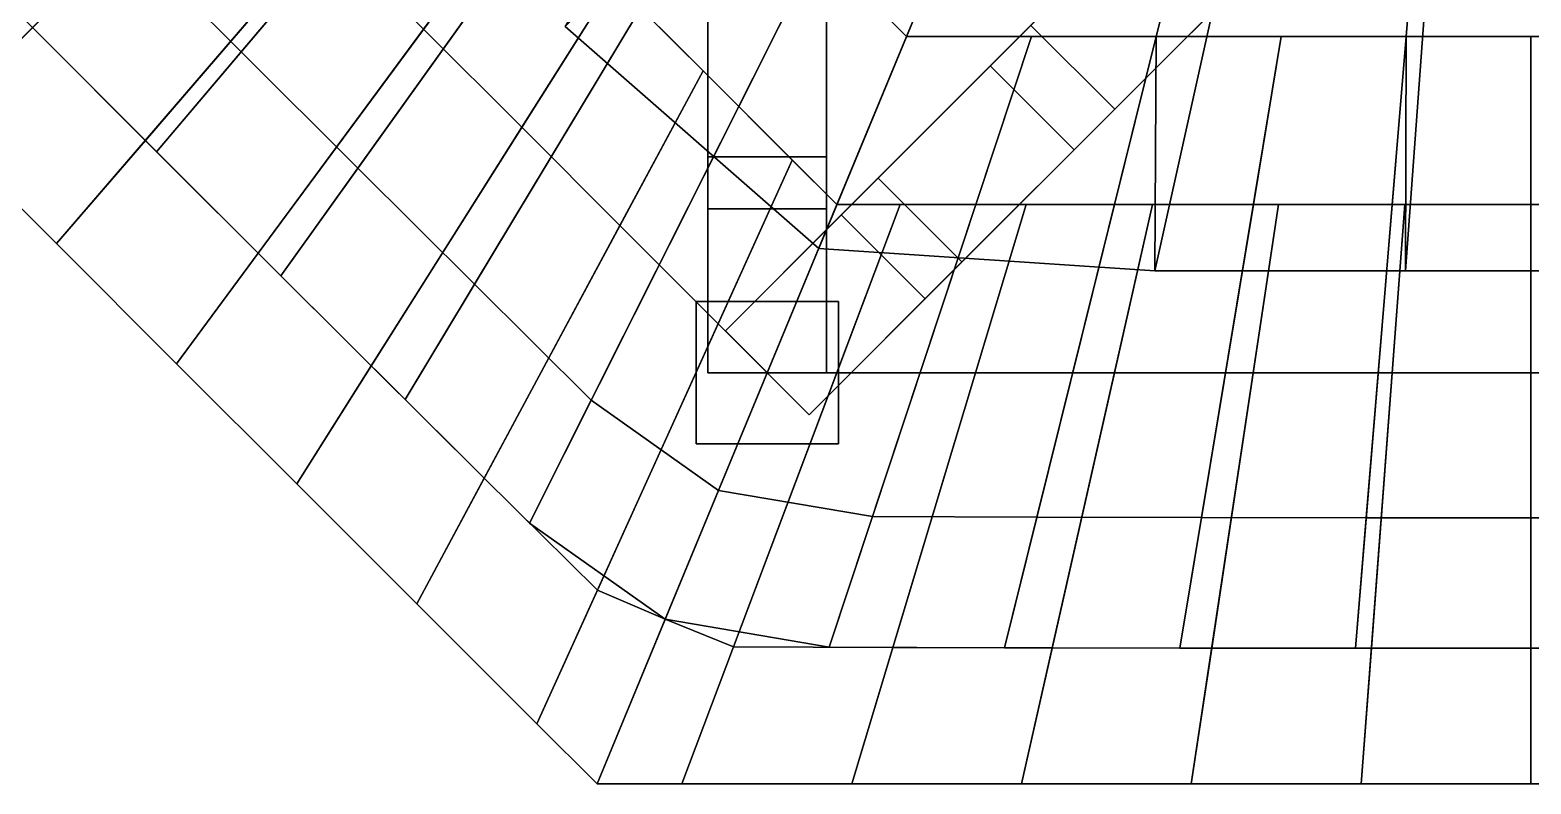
# Model space of a CAD drawing. Header units: metres. Extents: x -4.58 to 4.58, y -4.58 to 4.58.
# Drawn here: x -3.049 to 0, y -4.58 to -3.049 of the extents above; entities that cross this region are included whole.
import ezdxf

# ---------------------------------------------------------------- set-up
doc = ezdxf.new("R2010")
doc.units = ezdxf.units.M
for name, color, linetype in [('ESTM_celda_mocarabe', 7, 'Continuous'), ('ESTM_dovela_nervio', 7, 'Continuous'), ('ESTM_jarja', 7, 'Continuous'), ('ESTM_plemento', 7, 'Continuous')]:
    doc.layers.add(name, color=color, linetype=linetype)

msp = doc.modelspace()

# ---------------------------------------------------------------- meshes
at = {"layer": 'ESTM_celda_mocarabe'}
mesh = msp.add_polyface(dxfattribs=at)
corners = [(-2.1652, -2.1652, 2.4586), (-1.9858, -2.3446, 2.4576), (-2.2073, -2.606, 1.7776), (-2.4067, -2.4067, 1.7788), (-2.8565, -2.8565, 2.4586), (-3.0438, -3.0438, 1.7788), (-2.7916, -3.2959, 1.7776), (-2.6197, -3.093, 2.4576)]
mesh.append_faces([[corners[k] for k in face] for face in [(0, 1, 2, 3), (4, 5, 6, 7), (0, 4, 7, 1), (1, 7, 6, 2), (2, 6, 5, 3), (3, 5, 4, 0)]])
mesh = msp.add_polyface(dxfattribs=at)
corners = [(-2.5879, -2.2254, 1.7778), (-2.4067, -2.4067, 1.7788), (-2.6481, -2.6481, 0.0259), (-2.8475, -2.4487, 0.0247), (-3.273, -2.8145, 1.7778), (-3.4827, -2.9949, 0.0247), (-3.2388, -3.2388, 0.0259), (-3.0438, -3.0438, 1.7788)]
mesh.append_faces([[corners[k] for k in face] for face in [(0, 1, 2, 3), (4, 5, 6, 7), (0, 4, 7, 1), (1, 7, 6, 2), (2, 6, 5, 3), (3, 5, 4, 0)]])
mesh = msp.add_polyface(dxfattribs=at)
corners = [(-1.9858, -2.3446, 2.4576), (-1.8065, -2.524, 2.4561), (-2.0079, -2.8054, 1.7758), (-2.2073, -2.606, 1.7776), (-2.6197, -3.093, 2.4576), (-2.7916, -3.2959, 1.7776), (-2.5393, -3.5478, 1.7758), (-2.3828, -3.3292, 2.4561)]
mesh.append_faces([[corners[k] for k in face] for face in [(0, 1, 2, 3), (4, 5, 6, 7), (0, 4, 7, 1), (1, 7, 6, 2), (2, 6, 5, 3), (3, 5, 4, 0)]])
mesh = msp.add_polyface(dxfattribs=at)
corners = [(-2.4067, -2.4067, 1.7788), (-2.2254, -2.5879, 1.7778), (-2.4487, -2.8475, 0.0247), (-2.6481, -2.6481, 0.0259), (-3.0438, -3.0438, 1.7788), (-3.2388, -3.2388, 0.0259), (-2.9949, -3.4827, 0.0247), (-2.8145, -3.273, 1.7778)]
mesh.append_faces([[corners[k] for k in face] for face in [(0, 1, 2, 3), (4, 5, 6, 7), (0, 4, 7, 1), (1, 7, 6, 2), (2, 6, 5, 3), (3, 5, 4, 0)]])
mesh = msp.add_polyface(dxfattribs=at)
corners = [(-1.8065, -2.524, 2.4561), (-1.6271, -2.7033, 2.4539), (-1.8085, -3.0048, 1.7732), (-2.0079, -2.8054, 1.7758), (-2.3828, -3.3292, 2.4561), (-2.5393, -3.5478, 1.7758), (-2.2868, -3.7994, 1.7732), (-2.1458, -3.5652, 2.4539)]
mesh.append_faces([[corners[k] for k in face] for face in [(0, 1, 2, 3), (4, 5, 6, 7), (0, 4, 7, 1), (1, 7, 6, 2), (2, 6, 5, 3), (3, 5, 4, 0)]])
mesh = msp.add_polyface(dxfattribs=at)
corners = [(-2.2254, -2.5879, 1.7778), (-2.0442, -2.7692, 1.7762), (-2.2492, -3.047, 0.0229), (-2.4487, -2.8475, 0.0247), (-2.8145, -3.273, 1.7778), (-2.9949, -3.4827, 0.0247), (-2.751, -3.7267, 0.0229), (-2.5851, -3.502, 1.7762)]
mesh.append_faces([[corners[k] for k in face] for face in [(0, 1, 2, 3), (4, 5, 6, 7), (0, 4, 7, 1), (1, 7, 6, 2), (2, 6, 5, 3), (3, 5, 4, 0)]])
mesh = msp.add_polyface(dxfattribs=at)
corners = [(-1.6271, -2.7033, 2.4539), (-1.4477, -2.8827, 2.4509), (-1.6092, -3.2042, 1.7693), (-1.8085, -3.0048, 1.7732), (-2.1458, -3.5652, 2.4539), (-2.2868, -3.7994, 1.7732), (-2.0342, -4.0506, 1.7693), (-1.9086, -3.8005, 2.4509)]
mesh.append_faces([[corners[k] for k in face] for face in [(0, 1, 2, 3), (4, 5, 6, 7), (0, 4, 7, 1), (1, 7, 6, 2), (2, 6, 5, 3), (3, 5, 4, 0)]])
mesh = msp.add_polyface(dxfattribs=at)
corners = [(-2.0442, -2.7692, 1.7762), (-1.8629, -2.9504, 1.774), (-2.0498, -3.2464, 0.0203), (-2.2492, -3.047, 0.0229), (-2.5851, -3.502, 1.7762), (-2.751, -3.7267, 0.0229), (-2.5071, -3.9706, 0.0203), (-2.3557, -3.7308, 1.774)]
mesh.append_faces([[corners[k] for k in face] for face in [(0, 1, 2, 3), (4, 5, 6, 7), (0, 4, 7, 1), (1, 7, 6, 2), (2, 6, 5, 3), (3, 5, 4, 0)]])
mesh = msp.add_polyface(dxfattribs=at)
corners = [(-1.4477, -2.8827, 2.4509), (-1.2684, -3.0621, 2.4464), (-1.4098, -3.4035, 1.7627), (-1.6092, -3.2042, 1.7693), (-1.9086, -3.8005, 2.4509), (-2.0342, -4.0506, 1.7693), (-1.7584, -4.2453, 1.7627), (-1.6504, -3.9844, 2.4464)]
mesh.append_faces([[corners[k] for k in face] for face in [(0, 1, 2, 3), (4, 5, 6, 7), (0, 4, 7, 1), (1, 7, 6, 2), (2, 6, 5, 3), (3, 5, 4, 0)]])
mesh = msp.add_polyface(dxfattribs=at)
corners = [(-1.8629, -2.9504, 1.774), (-1.6817, -3.1317, 1.7709), (-1.8504, -3.4458, 0.0164), (-2.0498, -3.2464, 0.0203), (-2.3557, -3.7308, 1.774), (-2.5071, -3.9706, 0.0203), (-2.2631, -4.2145, 0.0164), (-2.1261, -3.9593, 1.7709)]
mesh.append_faces([[corners[k] for k in face] for face in [(0, 1, 2, 3), (4, 5, 6, 7), (0, 4, 7, 1), (1, 7, 6, 2), (2, 6, 5, 3), (3, 5, 4, 0)]])
mesh = msp.add_polyface(dxfattribs=at)
corners = [(-1.2684, -3.0621, 2.4464), (-1.0147, -3.0621, 2.4509), (-1.1278, -3.4035, 1.7693), (-1.4098, -3.4035, 1.7627), (-1.6504, -3.9844, 2.4464), (-1.7584, -4.2453, 1.7627), (-1.4258, -4.3026, 1.7693), (-1.3377, -4.037, 2.4509)]
mesh.append_faces([[corners[k] for k in face] for face in [(0, 1, 2, 3), (4, 5, 6, 7), (0, 4, 7, 1), (1, 7, 6, 2), (2, 6, 5, 3), (3, 5, 4, 0)]])
mesh = msp.add_polyface(dxfattribs=at)
corners = [(-1.0147, -3.0621, 2.4509), (-0.761, -3.0621, 2.4539), (-0.8459, -3.4035, 1.7732), (-1.1278, -3.4035, 1.7693), (-1.3377, -4.037, 2.4509), (-1.4258, -4.3026, 1.7693), (-1.0696, -4.3036, 1.7732), (-1.0036, -4.0383, 2.4539)]
mesh.append_faces([[corners[k] for k in face] for face in [(0, 1, 2, 3), (4, 5, 6, 7), (0, 4, 7, 1), (1, 7, 6, 2), (2, 6, 5, 3), (3, 5, 4, 0)]])
mesh = msp.add_polyface(dxfattribs=at)
corners = [(-0.761, -3.0621, 2.4539), (-0.5073, -3.0621, 2.4561), (-0.5639, -3.4035, 1.7758), (-0.8459, -3.4035, 1.7732), (-1.0036, -4.0383, 2.4539), (-1.0696, -4.3036, 1.7732), (-0.7131, -4.3042, 1.7758), (-0.6692, -4.039, 2.4561)]
mesh.append_faces([[corners[k] for k in face] for face in [(0, 1, 2, 3), (4, 5, 6, 7), (0, 4, 7, 1), (1, 7, 6, 2), (2, 6, 5, 3), (3, 5, 4, 0)]])
mesh = msp.add_polyface(dxfattribs=at)
corners = [(-0.5073, -3.0621, 2.4561), (-0.2537, -3.0621, 2.4576), (-0.282, -3.4035, 1.7776), (-0.5639, -3.4035, 1.7758), (-0.6692, -4.039, 2.4561), (-0.7131, -4.3042, 1.7758), (-0.3566, -4.3045, 1.7776), (-0.3346, -4.0395, 2.4576)]
mesh.append_faces([[corners[k] for k in face] for face in [(0, 1, 2, 3), (4, 5, 6, 7), (0, 4, 7, 1), (1, 7, 6, 2), (2, 6, 5, 3), (3, 5, 4, 0)]])
mesh = msp.add_polyface(dxfattribs=at)
corners = [(-0.2537, -3.0621, 2.4576), (0, -3.0621, 2.4586), (0, -3.4035, 1.7788), (-0.282, -3.4035, 1.7776), (-0.3346, -4.0395, 2.4576), (-0.3566, -4.3045, 1.7776), (0, -4.3046, 1.7788), (0, -4.0397, 2.4586)]
mesh.append_faces([[corners[k] for k in face] for face in [(0, 1, 2, 3), (4, 5, 6, 7), (0, 4, 7, 1), (1, 7, 6, 2), (2, 6, 5, 3), (3, 5, 4, 0)]])
mesh = msp.add_polyface(dxfattribs=at)
corners = [(0, -3.0621, 2.4586), (0.2537, -3.0621, 2.4576), (0.282, -3.4035, 1.7776), (0, -3.4035, 1.7788), (0, -4.0397, 2.4586), (0, -4.3046, 1.7788), (0.3566, -4.3045, 1.7776), (0.3346, -4.0395, 2.4576)]
mesh.append_faces([[corners[k] for k in face] for face in [(0, 1, 2, 3), (4, 5, 6, 7), (0, 4, 7, 1), (1, 7, 6, 2), (2, 6, 5, 3), (3, 5, 4, 0)]])
mesh = msp.add_polyface(dxfattribs=at)
corners = [(-1.6817, -3.1317, 1.7709), (-1.5004, -3.3129, 1.7662), (-1.6509, -3.6453, 0.0098), (-1.8504, -3.4458, 0.0164), (-2.1261, -3.9593, 1.7709), (-2.2631, -4.2145, 0.0164), (-2.0192, -4.4583, 0.0098), (-1.8963, -4.187, 1.7662)]
mesh.append_faces([[corners[k] for k in face] for face in [(0, 1, 2, 3), (4, 5, 6, 7), (0, 4, 7, 1), (1, 7, 6, 2), (2, 6, 5, 3), (3, 5, 4, 0)]])
mesh = msp.add_polyface(dxfattribs=at)
corners = [(-1.5004, -3.3129, 1.7662), (-1.4098, -3.4035, 1.7627), (-1.5512, -3.745), (-1.6509, -3.6453, 0.0098), (-1.8963, -4.187, 1.7662), (-2.0192, -4.4583, 0.0098), (-1.897, -4.5799), (-1.7584, -4.2453, 1.7627)]
mesh.append_faces([[corners[k] for k in face] for face in [(0, 1, 2, 3), (4, 5, 6, 7), (0, 4, 7, 1), (1, 7, 6, 2), (2, 6, 5, 3), (3, 5, 4, 0)]])
mesh = msp.add_polyface(dxfattribs=at)
corners = [(-1.4098, -3.4035, 1.7627), (-1.2816, -3.4035, 1.7662), (-1.4102, -3.745, 0.0098), (-1.5512, -3.745, 0), (-1.7584, -4.2453, 1.7627), (-1.897, -4.5799, 0), (-1.7247, -4.5803, 0.0098), (-1.6198, -4.3015, 1.7662)]
mesh.append_faces([[corners[k] for k in face] for face in [(0, 1, 2, 3), (4, 5, 6, 7), (0, 4, 7, 1), (1, 7, 6, 2), (2, 6, 5, 3), (3, 5, 4, 0)]])
mesh = msp.add_polyface(dxfattribs=at)
corners = [(-1.2816, -3.4035, 1.7662), (-1.0253, -3.4035, 1.7709), (-1.1282, -3.745, 0.0164), (-1.4102, -3.745, 0.0098), (-1.6198, -4.3015, 1.7662), (-1.7247, -4.5803, 0.0098), (-1.3798, -4.5804, 0.0164), (-1.2963, -4.3031, 1.7709)]
mesh.append_faces([[corners[k] for k in face] for face in [(0, 1, 2, 3), (4, 5, 6, 7), (0, 4, 7, 1), (1, 7, 6, 2), (2, 6, 5, 3), (3, 5, 4, 0)]])
mesh = msp.add_polyface(dxfattribs=at)
corners = [(-1.0253, -3.4035, 1.7709), (-0.769, -3.4035, 1.774), (-0.8461, -3.745, 0.0203), (-1.1282, -3.745, 0.0164), (-1.2963, -4.3031, 1.7709), (-1.3798, -4.5804, 0.0164), (-1.0349, -4.5804, 0.0203), (-0.9724, -4.3038, 1.774)]
mesh.append_faces([[corners[k] for k in face] for face in [(0, 1, 2, 3), (4, 5, 6, 7), (0, 4, 7, 1), (1, 7, 6, 2), (2, 6, 5, 3), (3, 5, 4, 0)]])
mesh = msp.add_polyface(dxfattribs=at)
corners = [(-0.769, -3.4035, 1.774), (-0.5127, -3.4035, 1.7762), (-0.5641, -3.745, 0.0229), (-0.8461, -3.745, 0.0203), (-0.9724, -4.3038, 1.774), (-1.0349, -4.5804, 0.0203), (-0.6899, -4.5804, 0.0229), (-0.6483, -4.3043, 1.7762)]
mesh.append_faces([[corners[k] for k in face] for face in [(0, 1, 2, 3), (4, 5, 6, 7), (0, 4, 7, 1), (1, 7, 6, 2), (2, 6, 5, 3), (3, 5, 4, 0)]])
mesh = msp.add_polyface(dxfattribs=at)
corners = [(-0.5127, -3.4035, 1.7762), (-0.2563, -3.4035, 1.7778), (-0.282, -3.745, 0.0247), (-0.5641, -3.745, 0.0229), (-0.6483, -4.3043, 1.7762), (-0.6899, -4.5804, 0.0229), (-0.345, -4.5804, 0.0247), (-0.3242, -4.3045, 1.7778)]
mesh.append_faces([[corners[k] for k in face] for face in [(0, 1, 2, 3), (4, 5, 6, 7), (0, 4, 7, 1), (1, 7, 6, 2), (2, 6, 5, 3), (3, 5, 4, 0)]])
mesh = msp.add_polyface(dxfattribs=at)
corners = [(-0.2563, -3.4035, 1.7778), (0, -3.4035, 1.7788), (0, -3.745, 0.0259), (-0.282, -3.745, 0.0247), (-0.3242, -4.3045, 1.7778), (-0.345, -4.5804, 0.0247), (0, -4.5804, 0.0259), (0, -4.3046, 1.7788)]
mesh.append_faces([[corners[k] for k in face] for face in [(0, 1, 2, 3), (4, 5, 6, 7), (0, 4, 7, 1), (1, 7, 6, 2), (2, 6, 5, 3), (3, 5, 4, 0)]])
mesh = msp.add_polyface(dxfattribs=at)
corners = [(0, -3.4035, 1.7788), (0.2563, -3.4035, 1.7778), (0.282, -3.745, 0.0247), (0, -3.745, 0.0259), (0, -4.3046, 1.7788), (0, -4.5804, 0.0259), (0.345, -4.5804, 0.0247), (0.3242, -4.3045, 1.7778)]
mesh.append_faces([[corners[k] for k in face] for face in [(0, 1, 2, 3), (4, 5, 6, 7), (0, 4, 7, 1), (1, 7, 6, 2), (2, 6, 5, 3), (3, 5, 4, 0)]])
at = {"layer": 'ESTM_dovela_nervio'}
mesh = msp.add_polyface(dxfattribs=at)
corners = [(-0.8234, -2.8468, 2.1357), (-0.653, -3.0172, 2.1357), (-0.8456, -3.2097, 2.3463), (-1.0159, -3.0393, 2.3463), (-0.7057, -2.7291, 2.8227), (-0.5353, -2.8994, 2.8227), (-0.3656, -2.7298, 2.5759), (-0.536, -2.5594, 2.5759)]
mesh.append_faces([[corners[k] for k in face] for face in [(0, 1, 2, 3), (4, 5, 6, 7), (0, 7, 6, 1), (1, 6, 5, 2), (2, 5, 4, 3), (3, 4, 7, 0)]])
mesh = msp.add_polyface(dxfattribs=at)
corners = [(-1.4308, -2.5952, 2.1357), (-1.6717, -2.5952, 2.1357), (-1.6717, -2.8675, 2.3463), (-1.4308, -2.8675, 2.3463), (-1.4308, -3.3062, 1.6879), (-1.6717, -3.3062, 1.6879), (-1.6717, -2.9838, 1.5673), (-1.4308, -2.9838, 1.5673)]
mesh.append_faces([[corners[k] for k in face] for face in [(0, 1, 2, 3), (4, 5, 6, 7), (0, 7, 6, 1), (1, 6, 5, 2), (2, 5, 4, 3), (3, 4, 7, 0)]])
mesh = msp.add_polyface(dxfattribs=at)
corners = [(-1.0982, -3.1216, 1.5673), (-0.9278, -3.292, 1.5673), (-1.1558, -3.5199, 1.6879), (-1.3262, -3.3496, 1.6879), (-1.0159, -3.0393, 2.3463), (-0.8456, -3.2097, 2.3463), (-0.653, -3.0172, 2.1357), (-0.8234, -2.8468, 2.1357)]
mesh.append_faces([[corners[k] for k in face] for face in [(0, 1, 2, 3), (4, 5, 6, 7), (0, 7, 6, 1), (1, 6, 5, 2), (2, 5, 4, 3), (3, 4, 7, 0)]])
mesh = msp.add_polyface(dxfattribs=at)
corners = [(-1.4308, -2.9838, 1.5673), (-1.6717, -2.9838, 1.5673), (-1.6717, -3.3062, 1.6879), (-1.4308, -3.3062, 1.6879), (-1.4308, -3.745, 0), (-1.6717, -3.745, 0), (-1.6717, -3.4119, -0.0866), (-1.4308, -3.4119, -0.0866)]
mesh.append_faces([[corners[k] for k in face] for face in [(0, 1, 2, 3), (4, 5, 6, 7), (0, 7, 6, 1), (1, 6, 5, 2), (2, 5, 4, 3), (3, 4, 7, 0)]])
mesh = msp.add_polyface(dxfattribs=at)
corners = [(-1.4009, -3.4242, -0.0866), (-1.2305, -3.5946, -0.0866), (-1.466, -3.8302, 0), (-1.6364, -3.6598, 0), (-1.3262, -3.3496, 1.6879), (-1.1558, -3.5199, 1.6879), (-0.9278, -3.292, 1.5673), (-1.0982, -3.1216, 1.5673)]
mesh.append_faces([[corners[k] for k in face] for face in [(0, 1, 2, 3), (4, 5, 6, 7), (0, 7, 6, 1), (1, 6, 5, 2), (2, 5, 4, 3), (3, 4, 7, 0)]])
at = {"layer": 'ESTM_jarja'}
mesh = msp.add_polyface(dxfattribs=at)
corners = [(-1.4067, -3.8896, -0.1563), (-1.6958, -3.8896, -0.1563), (-1.6958, -3.6004, -0.1563), (-1.4067, -3.6004, -0.1563), (-1.4067, -3.6004, 0.7448), (-1.6958, -3.6004, 0.7448), (-1.6958, -3.8896, 0.7448), (-1.4067, -3.8896, 0.7448)]
mesh.append_faces([[corners[k] for k in face] for face in [(0, 1, 2, 3), (4, 5, 6, 7), (3, 2, 5, 4), (2, 1, 6, 5), (1, 0, 7, 6), (0, 3, 4, 7)]])
at = {"layer": 'ESTM_plemento'}
mesh = msp.add_polyface(dxfattribs=at)
corners = [(-1.3808, -2.2941, 3.0911), (-1.0764, -2.5985, 3.0861), (-1.2684, -3.0621, 2.4464), (-1.6271, -2.7033, 2.4539), (-1.6764, -2.5942, 3.4554), (-1.9615, -3.0418, 2.7433), (-1.4467, -3.4926, 2.7514), (-1.2324, -2.9752, 3.4655)]
mesh.append_faces([[corners[k] for k in face] for face in [(0, 1, 2, 3), (4, 5, 6, 7), (0, 4, 7, 1), (1, 7, 6, 2), (2, 6, 5, 3), (3, 5, 4, 0)]])
mesh = msp.add_polyface(dxfattribs=at)
corners = [(-1.0764, -2.5985, 3.0861), (-0.6458, -2.5985, 3.0911), (-0.761, -3.0621, 2.4539), (-1.2684, -3.0621, 2.4464), (-1.2324, -2.9752, 3.4655), (-1.4467, -3.4926, 2.7514), (-0.7639, -3.5379, 2.7433), (-0.649, -3.0198, 3.4554)]
mesh.append_faces([[corners[k] for k in face] for face in [(0, 1, 2, 3), (4, 5, 6, 7), (0, 4, 7, 1), (1, 7, 6, 2), (2, 6, 5, 3), (3, 5, 4, 0)]])
mesh = msp.add_polyface(dxfattribs=at)
corners = [(-0.6458, -2.5985, 3.0911), (-0.2153, -2.5985, 3.0939), (-0.2537, -3.0621, 2.4576), (-0.761, -3.0621, 2.4539), (-0.649, -3.0198, 3.4554), (-0.7639, -3.5379, 2.7433), (-0.2551, -3.5379, 2.747), (-0.217, -3.0198, 3.4582)]
mesh.append_faces([[corners[k] for k in face] for face in [(0, 1, 2, 3), (4, 5, 6, 7), (0, 4, 7, 1), (1, 7, 6, 2), (2, 6, 5, 3), (3, 5, 4, 0)]])
mesh = msp.add_polyface(dxfattribs=at)
corners = [(-0.2153, -2.5985, 3.0939), (0.2153, -2.5985, 3.0939), (0.2537, -3.0621, 2.4576), (-0.2537, -3.0621, 2.4576), (-0.217, -3.0198, 3.4582), (-0.2551, -3.5379, 2.747), (0.2551, -3.5379, 2.747), (0.217, -3.0198, 3.4582)]
mesh.append_faces([[corners[k] for k in face] for face in [(0, 1, 2, 3), (4, 5, 6, 7), (0, 4, 7, 1), (1, 7, 6, 2), (2, 6, 5, 3), (3, 5, 4, 0)]])

doc.saveas('drawing.dxf')
